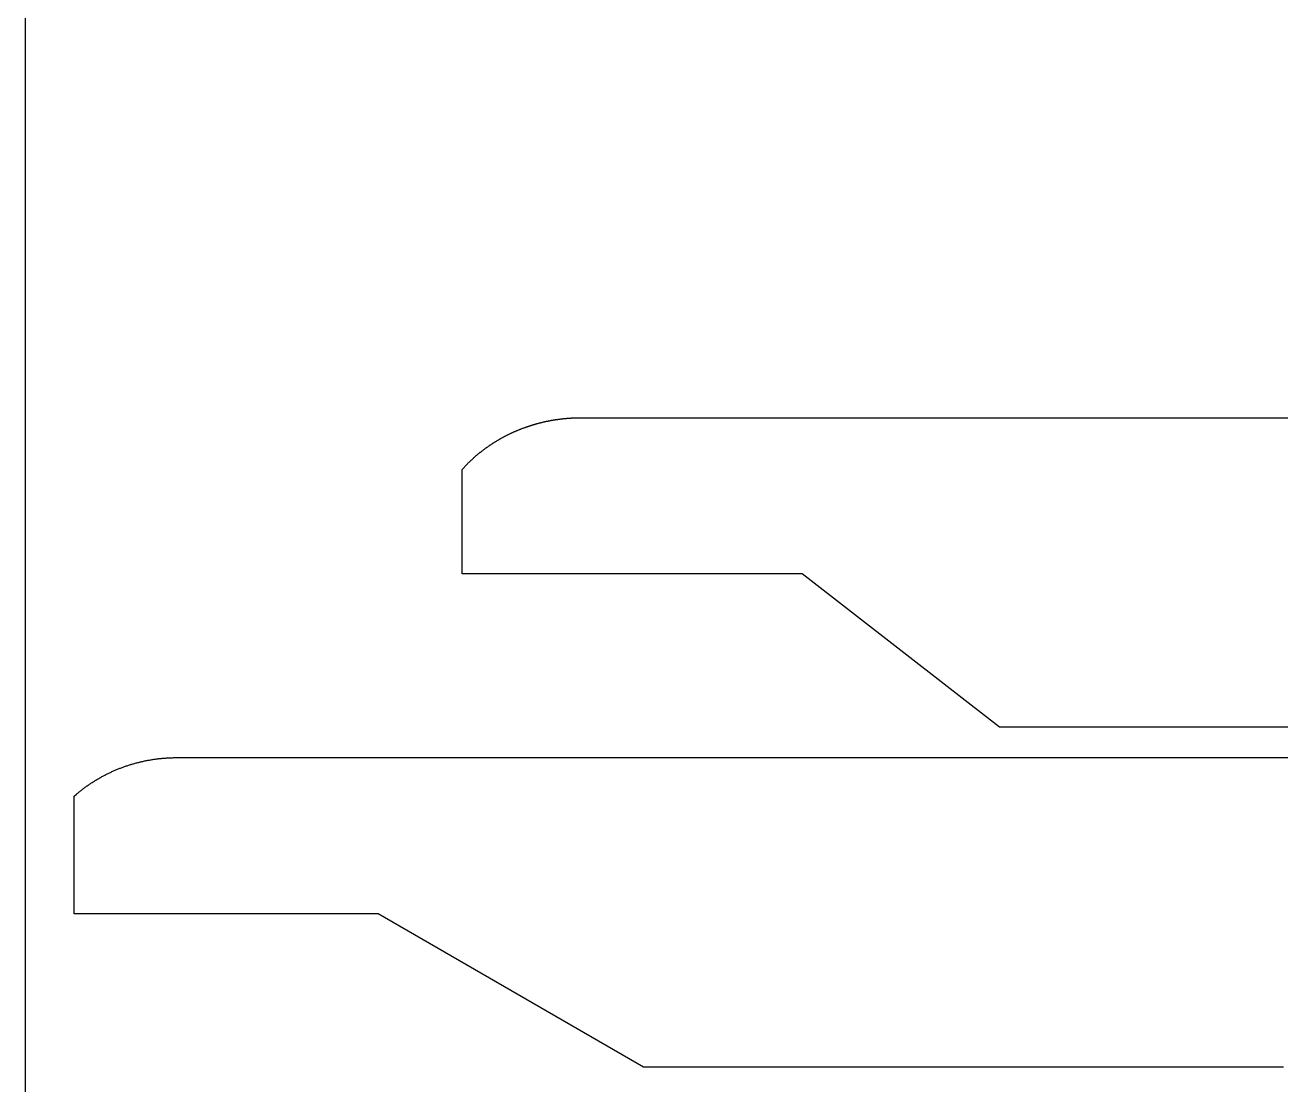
# Model space of a CAD drawing. Header units: inches. Extents: x -1514 to 1282, y -2074 to 286.
# Drawn here: x -819.5 to -811.14, y -1597.1 to -1590.04 of the extents above; entities that cross this region are included whole.
import ezdxf

# ---------------------------------------------------------------- set-up
doc = ezdxf.new("R2010")
doc.units = ezdxf.units.IN
doc.header["$LTSCALE"] = 0.1
doc.header["$MEASUREMENT"] = 0
doc.layers.add('pic', color=1, linetype='Continuous')

msp = doc.modelspace()

# ---------------------------------------------------------------- linework, layer by layer
at = {"color": 7, "linetype": 'Continuous', "lineweight": 25}
for points in [[(-810.92729, -1594.71435), (-811.15839, -1594.71435), (-811.38948, -1594.71435), (-811.62058, -1594.71435), (-811.85167, -1594.71435), (-812.08277, -1594.71435), (-812.31387, -1594.71435), (-812.54496, -1594.71435), (-812.77606, -1594.71435), (-813.01401, -1594.71435), (-814.32629, -1593.69433), (-816.58943, -1593.69433), (-816.58943, -1592.99813), (-816.5796, -1592.98744), (-816.57727, -1592.98493), (-816.57494, -1592.98243), (-816.57259, -1592.97993), (-816.57024, -1592.97744), (-816.56787, -1592.97496), (-816.5655, -1592.97249), (-816.56312, -1592.97003), (-816.56073, -1592.96757), (-816.55833, -1592.96512), (-816.55592, -1592.96268), (-816.5535, -1592.96025), (-816.55108, -1592.95782), (-816.54864, -1592.95541), (-816.5462, -1592.953), (-816.54374, -1592.9506), (-816.54128, -1592.94821), (-816.53881, -1592.94582), (-816.53633, -1592.94345), (-816.53384, -1592.94108), (-816.53135, -1592.93872), (-816.52884, -1592.93637), (-816.52633, -1592.93403), (-816.52381, -1592.93169), (-816.52128, -1592.92937), (-816.51874, -1592.92705), (-816.51619, -1592.92474), (-816.51364, -1592.92244), (-816.51108, -1592.92015), (-816.50851, -1592.91787), (-816.50593, -1592.91559), (-816.50334, -1592.91333), (-816.50075, -1592.91107), (-816.49815, -1592.90882), (-816.49554, -1592.90658), (-816.49292, -1592.90435), (-816.49029, -1592.90213), (-816.48766, -1592.89991), (-816.48502, -1592.89771), (-816.48237, -1592.89551), (-816.47972, -1592.89332), (-816.47705, -1592.89114), (-816.47438, -1592.88897), (-816.4717, -1592.88681), (-816.46902, -1592.88466), (-816.46633, -1592.88252), (-816.46363, -1592.88038), (-816.46092, -1592.87826), (-816.45821, -1592.87614), (-816.45548, -1592.87404), (-816.45276, -1592.87194), (-816.45002, -1592.86985), (-816.44728, -1592.86777), (-816.44453, -1592.8657), (-816.44177, -1592.86364), (-816.43901, -1592.86159), (-816.43624, -1592.85955), (-816.43347, -1592.85751), (-816.43069, -1592.85549), (-816.4279, -1592.85348), (-816.4251, -1592.85147), (-816.4223, -1592.84948), (-816.41949, -1592.84749), (-816.41668, -1592.84551), (-816.41385, -1592.84355), (-816.41103, -1592.84159), (-816.40819, -1592.83964), (-816.40535, -1592.8377), (-816.40251, -1592.83577), (-816.39965, -1592.83386), (-816.3968, -1592.83195), (-816.39393, -1592.83005), (-816.39106, -1592.82816), (-816.38819, -1592.82628), (-816.3853, -1592.82441), (-816.38242, -1592.82255), (-816.37952, -1592.8207), (-816.37662, -1592.81886), (-816.37372, -1592.81703), (-816.37081, -1592.81521), (-816.36789, -1592.8134), (-816.36497, -1592.8116), (-816.36204, -1592.80981), (-816.35911, -1592.80803), (-816.35617, -1592.80626), (-816.35323, -1592.8045), (-816.35028, -1592.80275), (-816.34733, -1592.80101), (-816.34437, -1592.79928), (-816.34141, -1592.79756), (-816.33844, -1592.79585), (-816.33546, -1592.79415), (-816.33249, -1592.79247), (-816.3295, -1592.79079), (-816.32651, -1592.78912), (-816.32352, -1592.78746), (-816.32052, -1592.78582), (-816.31752, -1592.78418), (-816.31451, -1592.78256), (-816.3115, -1592.78094), (-816.30848, -1592.77934), (-816.30545, -1592.77774), (-816.30242, -1592.77615), (-816.29938, -1592.77458), (-816.29634, -1592.77301), (-816.29329, -1592.77145), (-816.29023, -1592.76991), (-816.28717, -1592.76837), (-816.2841, -1592.76684), (-816.28103, -1592.76532), (-816.27795, -1592.76382), (-816.27487, -1592.76232), (-816.27178, -1592.76083), (-816.26869, -1592.75935), (-816.26559, -1592.75788), (-816.26248, -1592.75643), (-816.25937, -1592.75498), (-816.25626, -1592.75354), (-816.25314, -1592.75211), (-816.25001, -1592.75069), (-816.24688, -1592.74928), (-816.24375, -1592.74789), (-816.24061, -1592.7465), (-816.23746, -1592.74512), (-816.23431, -1592.74375), (-816.23116, -1592.74239), (-816.228, -1592.74105), (-816.22484, -1592.73971), (-816.22167, -1592.73838), (-816.2185, -1592.73706), (-816.21532, -1592.73575), (-816.21214, -1592.73446), (-816.20895, -1592.73317), (-816.20576, -1592.73189), (-816.20257, -1592.73062), (-816.19937, -1592.72937), (-816.19617, -1592.72812), (-816.19296, -1592.72688), (-816.18975, -1592.72565), (-816.18653, -1592.72444), (-816.18331, -1592.72323), (-816.18009, -1592.72204), (-816.17686, -1592.72085), (-816.17363, -1592.71967), (-816.1704, -1592.71851), (-816.16716, -1592.71735), (-816.16391, -1592.71621), (-816.16067, -1592.71507), (-816.15742, -1592.71395), (-816.15417, -1592.71283), (-816.15091, -1592.71173), (-816.14765, -1592.71064), (-816.14438, -1592.70955), (-816.14112, -1592.70848), (-816.13785, -1592.70742), (-816.13457, -1592.70636), (-816.1313, -1592.70532), (-816.12802, -1592.70429), (-816.12473, -1592.70327), (-816.12145, -1592.70226), (-816.11816, -1592.70126), (-816.11487, -1592.70027), (-816.11157, -1592.69929), (-816.10828, -1592.69832), (-816.10497, -1592.69736), (-816.10167, -1592.69641), (-816.09837, -1592.69547), (-816.09506, -1592.69455), (-816.09175, -1592.69363), (-816.08843, -1592.69272), (-816.08511, -1592.69183), (-816.0818, -1592.69094), (-816.07847, -1592.69007), (-816.07515, -1592.6892), (-816.07183, -1592.68835), (-816.0685, -1592.68751), (-816.06517, -1592.68667), (-816.06183, -1592.68585), (-816.0585, -1592.68504), (-816.05516, -1592.68424), (-816.05182, -1592.68345), (-816.04848, -1592.68267), (-816.04514, -1592.6819), (-816.0418, -1592.68114), (-816.03845, -1592.68039), (-816.0351, -1592.67966), (-816.03175, -1592.67893), (-816.0284, -1592.67821), (-816.02505, -1592.67751), (-816.02169, -1592.67682), (-816.01834, -1592.67613), (-816.01498, -1592.67546), (-816.01162, -1592.6748), (-816.00826, -1592.67415), (-816.0049, -1592.67351), (-816.00153, -1592.67288), (-815.99817, -1592.67226), (-815.9948, -1592.67165), (-815.99144, -1592.67105), (-815.98807, -1592.67047), (-815.9847, -1592.66989), (-815.98129, -1592.66932), (-815.97789, -1592.66876), (-815.97449, -1592.66821), (-815.97108, -1592.66767), (-815.96767, -1592.66715), (-815.96426, -1592.66663), (-815.96085, -1592.66612), (-815.95743, -1592.66563), (-815.95402, -1592.66514), (-815.9506, -1592.66467), (-815.94718, -1592.66421), (-815.94376, -1592.66375), (-815.94033, -1592.66331), (-815.93691, -1592.66288), (-815.93348, -1592.66246), (-815.93006, -1592.66205), (-815.92663, -1592.66165), (-815.9232, -1592.66126), (-815.91976, -1592.66088), (-815.91633, -1592.66051), (-815.9129, -1592.66016), (-815.90946, -1592.65981), (-815.90603, -1592.65947), (-815.90259, -1592.65915), (-815.89915, -1592.65883), (-815.89571, -1592.65853), (-815.89227, -1592.65824), (-815.88883, -1592.65796), (-815.88539, -1592.65768), (-815.88194, -1592.65742), (-815.8785, -1592.65717), (-815.87506, -1592.65693), (-815.87161, -1592.6567), (-815.86817, -1592.65648), (-815.86472, -1592.65628), (-815.86127, -1592.65608), (-815.85783, -1592.65589), (-815.85438, -1592.65572), (-815.85093, -1592.65555), (-815.84748, -1592.6554), (-815.84404, -1592.65525), (-815.84059, -1592.65512), (-815.83714, -1592.655), (-815.83369, -1592.65489), (-815.83024, -1592.65478), (-815.82679, -1592.65469), (-815.82334, -1592.65461), (-815.81989, -1592.65454), (-815.81645, -1592.65449), (-815.813, -1592.65444), (-815.80955, -1592.6544), (-815.8061, -1592.65437), (-815.80266, -1592.65436), (-815.79922, -1592.65435), (-769.11895, -1592.65435)], [(-811.12387, -1596.97699), (-811.5962, -1596.97699), (-812.06852, -1596.97699), (-812.54085, -1596.97699), (-813.01318, -1596.97699), (-813.4855, -1596.97699), (-813.95783, -1596.97699), (-814.43016, -1596.97699), (-814.90249, -1596.97699), (-815.38285, -1596.97699), (-817.14962, -1595.95695), (-819.17158, -1595.95695), (-819.17158, -1595.17265), (-819.15677, -1595.16002), (-819.15241, -1595.15635), (-819.14802, -1595.1527), (-819.14362, -1595.14908), (-819.13919, -1595.14548), (-819.13474, -1595.1419), (-819.13027, -1595.13835), (-819.12577, -1595.13483), (-819.12126, -1595.13132), (-819.11673, -1595.12785), (-819.11217, -1595.1244), (-819.10759, -1595.12097), (-819.103, -1595.11757), (-819.09838, -1595.11419), (-819.09374, -1595.11084), (-819.08908, -1595.10752), (-819.08441, -1595.10422), (-819.07971, -1595.10094), (-819.075, -1595.09769), (-819.07026, -1595.09447), (-819.06551, -1595.09128), (-819.06074, -1595.08811), (-819.05595, -1595.08496), (-819.05115, -1595.08185), (-819.04633, -1595.07876), (-819.04148, -1595.07569), (-819.03663, -1595.07266), (-819.03175, -1595.06965), (-819.02686, -1595.06666), (-819.02195, -1595.06371), (-819.01703, -1595.06078), (-819.01208, -1595.05788), (-819.00713, -1595.05501), (-819.00216, -1595.05216), (-818.99717, -1595.04934), (-818.99217, -1595.04655), (-818.98715, -1595.04379), (-818.98211, -1595.04106), (-818.97707, -1595.03835), (-818.97201, -1595.03567), (-818.96693, -1595.03302), (-818.96184, -1595.0304), (-818.95674, -1595.02781), (-818.95162, -1595.02525), (-818.94649, -1595.02271), (-818.94135, -1595.02021), (-818.9362, -1595.01773), (-818.93103, -1595.01528), (-818.92585, -1595.01287), (-818.92066, -1595.01048), (-818.91545, -1595.00812), (-818.91024, -1595.00579), (-818.90501, -1595.00349), (-818.89977, -1595.00122), (-818.89452, -1594.99899), (-818.88926, -1594.99678), (-818.88399, -1594.9946), (-818.87871, -1594.99245), (-818.87342, -1594.99034), (-818.86812, -1594.98825), (-818.86281, -1594.98619), (-818.85749, -1594.98417), (-818.85215, -1594.98217), (-818.8468, -1594.9802), (-818.84143, -1594.97826), (-818.83606, -1594.97635), (-818.83067, -1594.97448), (-818.82527, -1594.97263), (-818.81986, -1594.97081), (-818.81443, -1594.96901), (-818.809, -1594.96725), (-818.80355, -1594.96552), (-818.7981, -1594.96382), (-818.79263, -1594.96215), (-818.78715, -1594.96051), (-818.78167, -1594.95889), (-818.77617, -1594.95731), (-818.77066, -1594.95576), (-818.76515, -1594.95424), (-818.75963, -1594.95274), (-818.75409, -1594.95128), (-818.74855, -1594.94985), (-818.743, -1594.94845), (-818.73744, -1594.94707), (-818.73188, -1594.94573), (-818.7263, -1594.94442), (-818.72072, -1594.94314), (-818.71514, -1594.94188), (-818.70954, -1594.94066), (-818.70394, -1594.93947), (-818.69833, -1594.93831), (-818.69272, -1594.93718), (-818.6871, -1594.93608), (-818.68147, -1594.93501), (-818.67584, -1594.93397), (-818.67021, -1594.93296), (-818.66457, -1594.93198), (-818.65892, -1594.93103), (-818.65327, -1594.93012), (-818.64762, -1594.92923), (-818.64196, -1594.92837), (-818.6363, -1594.92755), (-818.63063, -1594.92675), (-818.62496, -1594.92599), (-818.61929, -1594.92526), (-818.61362, -1594.92456), (-818.60794, -1594.92389), (-818.60226, -1594.92325), (-818.59658, -1594.92264), (-818.59089, -1594.92206), (-818.58521, -1594.92151), (-818.57952, -1594.921), (-818.57383, -1594.92051), (-818.56814, -1594.92006), (-818.56245, -1594.91964), (-818.55676, -1594.91925), (-818.55107, -1594.91889), (-818.54538, -1594.91856), (-818.53969, -1594.91826), (-818.534, -1594.918), (-818.52831, -1594.91777), (-818.52255, -1594.91756), (-818.51679, -1594.91739), (-818.51103, -1594.91725), (-818.50526, -1594.91714), (-818.4995, -1594.91706), (-818.49373, -1594.91701), (-818.48801, -1594.91699), (-769.11857, -1594.91699)]]:
    msp.add_lwpolyline(points, dxfattribs=at)
at = {"layer": 'pic', "color": 1}
msp.add_lwpolyline([(-819.49842, -1612.20503), (-705.99842, -1612.20503), (-705.99842, -1569.20503), (-819.49842, -1569.20503)], close=True, dxfattribs=at)

doc.saveas('drawing.dxf')
